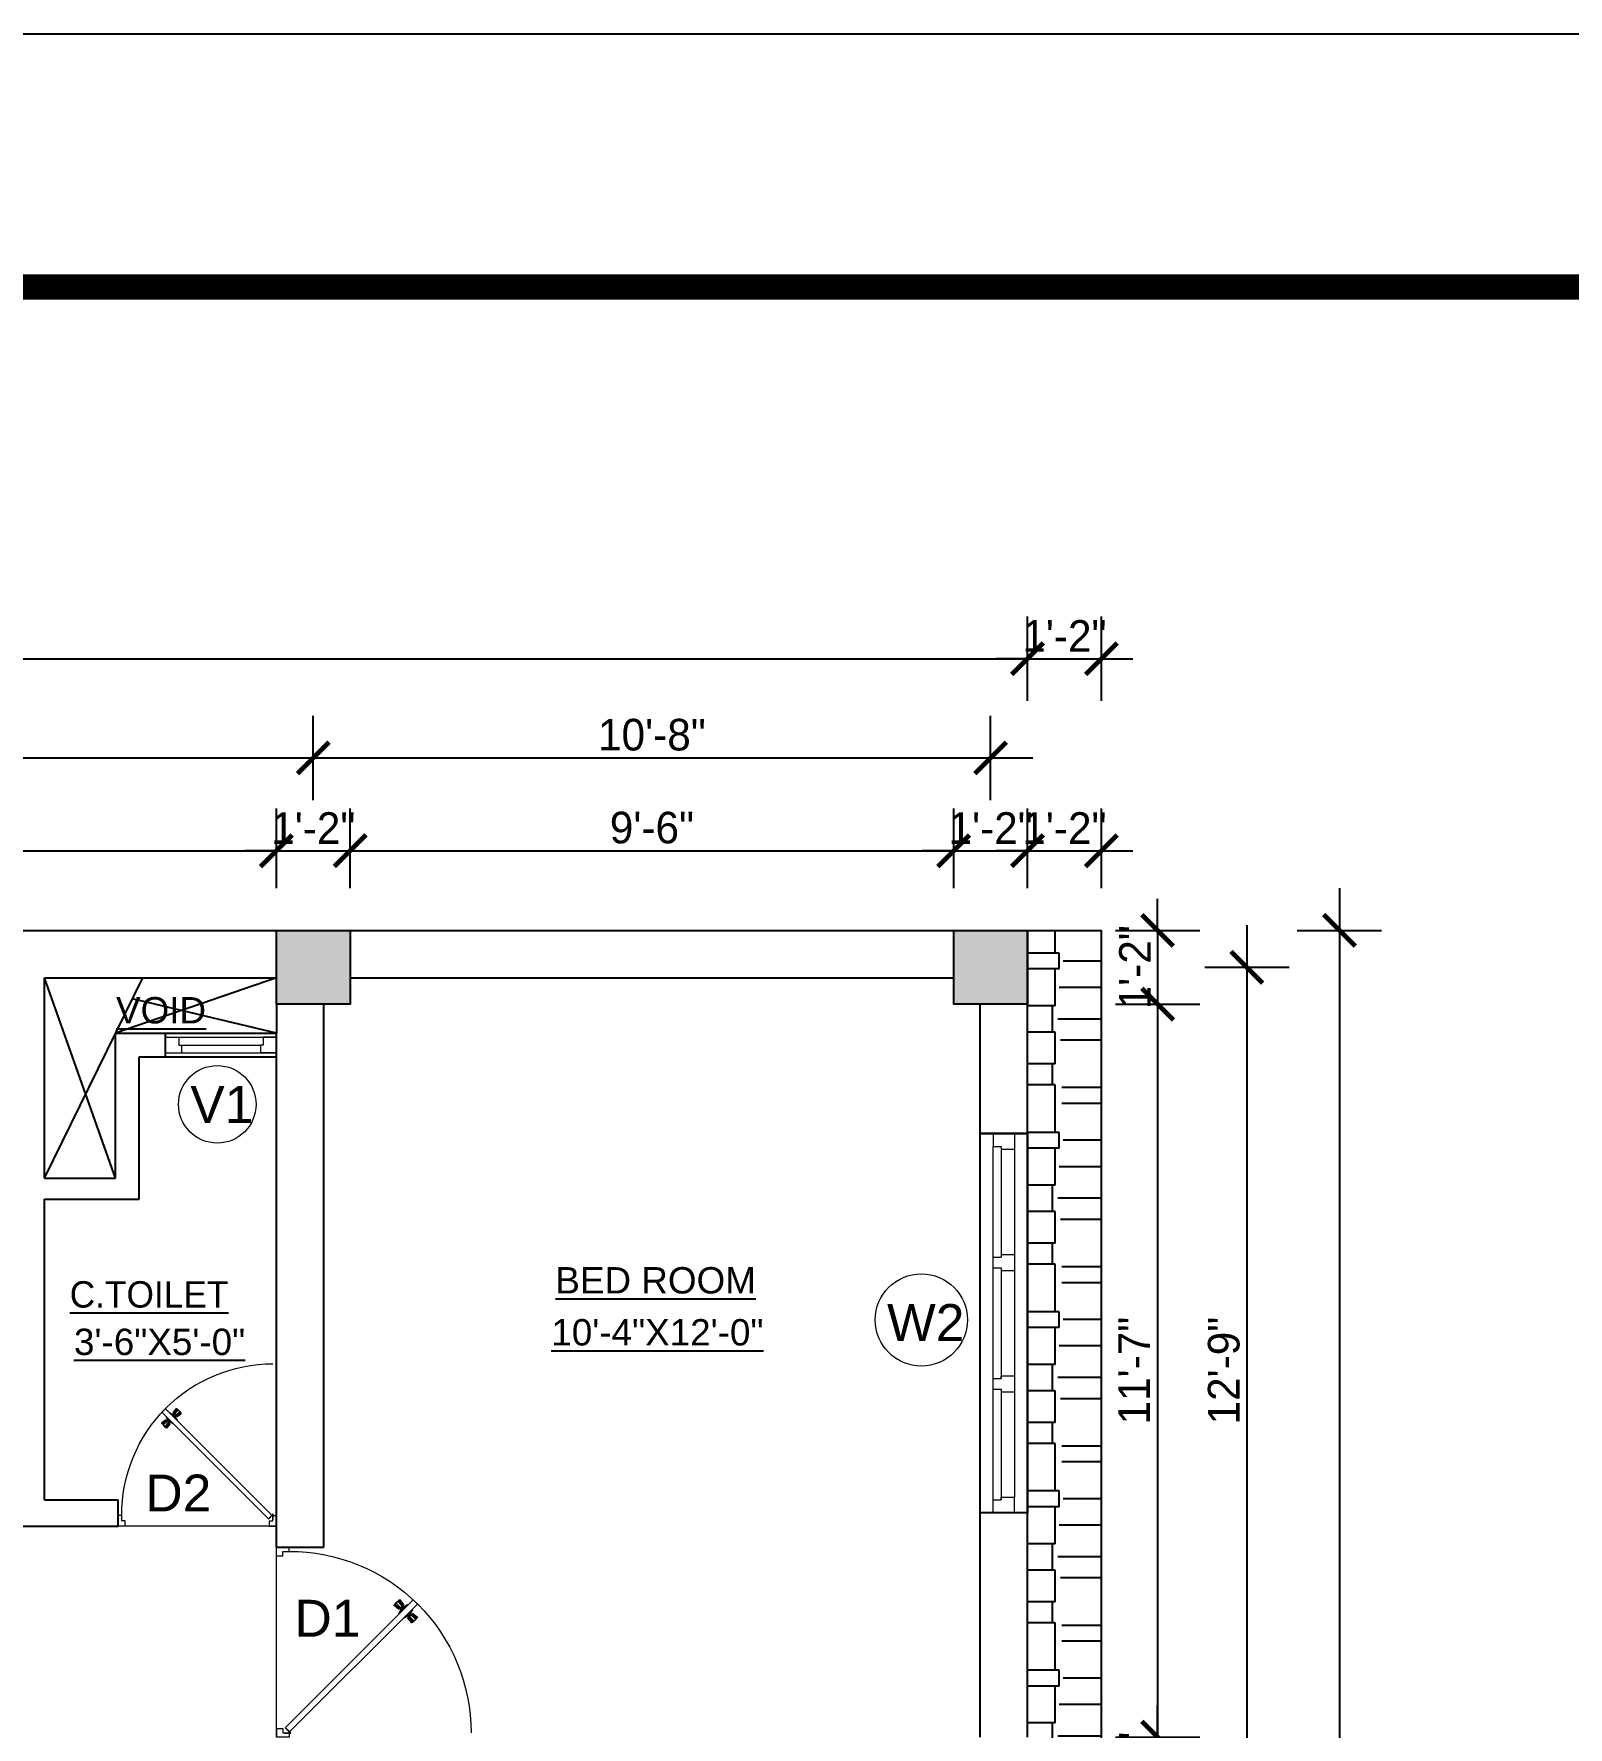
# Model space of a CAD drawing. Header units: inches. Extents: x 3672 to 10975, y -27382 to -746.
# Drawn here: x 5796.2 to 6087.2, y -25343.6 to -25022.4 of the extents above; entities that cross this region are included whole.
import ezdxf

# ---------------------------------------------------------------- set-up
doc = ezdxf.new("R2010")
doc.units = ezdxf.units.IN
doc.header["$LTSCALE"] = 17
doc.header["$MEASUREMENT"] = 0
for name, color, linetype, lineweight in [('25 BOT BAR', 12, 'Continuous', 25), ('DOOR & WIN', 1, 'Continuous', 25), ('OUTLINE', 1, 'Continuous', 25), ('PUERTAS', 7, 'Continuous', 9), ('TEXT', 231, 'Continuous', 20), ('WINDOW FRAME PLAN', 162, 'Continuous', 18)]:
    doc.layers.add(name, color=color, linetype=linetype, lineweight=lineweight)
doc.styles.add('ARCHITECTURE', font='stylu.ttf')
doc.styles.add('DIMTEXT', font='arial.ttf', dxfattribs={"height": 6})
doc.dimstyles.new('8 SCALE', dxfattribs={"dimscale": 0, "dimtxt": 6, "dimasz": 6, "dimexe": 8, "dimexo": 8, "dimgap": 1.25, "dimtad": 1, "dimdec": 0, "dimzin": 3, "dimdsep": 46, "dimlunit": 4, "dimtxsty": 'ARCHITECTURE', "dimblk": 'ARCHTICK', "dimcen": 8, "dimdle": 8, "dimclrd": 5, "dimclre": 5, "dimclrt": 7, "dimadec": 0, "dimazin": 0, "dimtfac": 0.75, "dimtdec": 0, "dimtix": 1, "dimtmove": 2, "dimatfit": 3, "dimldrblk": 'ARCHTICK', "dimfxl": 8, "dimfxlon": 1, "dimtolj": 1, "dimtzin": 0, "dimlwd": -1, "dimlwe": -1, "dimarcsym": 0})

# ---------------------------------------------------------------- blocks, each defined once
blk = doc.blocks.new('3ft')
at = {"layer": 'PUERTAS', "color": 6}
for p, q in [((1.01, 2.52), (25.23, 26.74)), ((26.05, 25.92), (1.77, 1.64)), ((26.05, 25.92), (25.23, 26.74)), ((0, 2.4), (0, 0)), ((0.72, 2.4), (0, 2.4)), ((1.6, 0), (0, 0)), ((0.72, 1.52), (0.72, 2.44)), ((0.8, 1.52), (0.72, 1.52)), ((0.8, 1.52), (0.8, 2.41)), ((0.8, 1.2), (0.8, 1.52)), ((1.6, 1.2), (0.8, 1.2)), ((1.57, 1.84), (0.94, 2.47)), ((1.63, 1.89), (0.97, 2.55)), ((1.63, 1.89), (1.57, 1.84)), ((1.77, 1.64), (1.57, 1.84)), ((1.6, 0), (1.6, 1.2)), ((34.4, 0), (34.4, 1.2)), ((34.4, 1.2), (35.2, 1.2)), ((34.4, 0), (36, 0)), ((35.2, 1.2), (35.2, 2.4)), ((35.2, 2.4), (36, 2.4)), ((36, 0), (36, 2.4))]:
    blk.add_line(p, q, dxfattribs=at)
at = {"layer": 'PUERTAS', "color": 1}
for p, q in [((21.67, 25.73), (22.17, 26.23)), ((21.7, 25.82), (22.14, 26.26)), ((21.73, 25.79), (21.7, 25.82)), ((22.58, 26.7), (22.14, 26.26)), ((22.67, 26.73), (22.17, 26.23)), ((22.61, 26.67), (22.58, 26.7)), ((23.45, 25.91), (22.79, 26.73)), ((23.44, 25.81), (23.02, 25.38)), ((23.33, 25.7), (23.34, 25.69)), ((24.15, 25.79), (23.68, 25.48)), ((24.27, 25.78), (24.26, 25.79)), ((22.49, 24.95), (21.67, 25.61)), ((22.6, 24.96), (23.02, 25.38)), ((22.61, 24.25), (22.92, 24.72)), ((22.62, 24.13), (22.61, 24.14)), ((22.7, 25.07), (22.71, 25.06)), ((22.82, 25.06), (23.08, 25.32)), ((22.94, 24.95), (22.83, 25.07)), ((22.92, 24.72), (22.92, 24.72)), ((22.93, 24.94), (23.19, 25.21)), ((22.93, 24.84), (22.93, 24.83)), ((23.34, 25.58), (23.08, 25.32)), ((23.46, 25.47), (23.19, 25.21)), ((23.45, 25.46), (23.33, 25.57)), ((23.44, 23.31), (23.45, 23.3)), ((23.56, 23.3), (24.03, 23.61)), ((23.57, 25.47), (23.57, 25.47)), ((23.68, 25.48), (23.68, 25.48)), ((24.03, 23.61), (24.03, 23.62)), ((24.14, 23.62), (24.14, 23.62)), ((24.25, 23.62), (24.51, 23.89)), ((24.26, 23.29), (24.69, 23.71)), ((24.26, 23.63), (24.37, 23.52)), ((24.26, 23.18), (24.92, 22.37)), ((24.37, 23.52), (24.63, 23.77)), ((24.37, 23.4), (24.37, 23.4)), ((24.78, 24.15), (24.51, 23.89)), ((24.89, 24.03), (24.63, 23.77)), ((25.11, 24.14), (24.69, 23.71)), ((24.77, 24.14), (24.88, 24.03)), ((24.79, 24.38), (24.78, 24.37)), ((24.78, 24.26), (24.78, 24.26)), ((25.1, 24.84), (24.79, 24.38)), ((25, 24.03), (25, 24.03)), ((25.04, 22.36), (25.54, 22.86)), ((25.09, 24.96), (25.1, 24.95)), ((25.13, 22.39), (25.57, 22.83)), ((25.22, 24.14), (26.03, 23.48)), ((26.04, 23.37), (25.54, 22.86)), ((26.01, 23.27), (25.57, 22.83)), ((25.98, 23.3), (26.01, 23.27)), ((25.1, 22.42), (25.13, 22.39))]:
    blk.add_line(p, q, dxfattribs=at)
at = {"layer": 'PUERTAS', "color": 8}
for p, q in [((22.63, 24.99), (21.69, 25.75)), ((22.74, 25.1), (21.84, 25.9)), ((22.13, 26.28), (21.98, 26.13)), ((22.88, 25.24), (22.01, 26.06)), ((22.13, 26.28), (22.27, 26.42)), ((22.29, 26.41), (22.27, 26.42)), ((23.16, 25.52), (22.34, 26.39)), ((23.3, 25.66), (22.5, 26.56)), ((23.41, 25.77), (22.65, 26.71)), ((23.46, 25.83), (22.72, 26.75)), ((24.08, 25.71), (23.57, 25.38)), ((22.57, 24.94), (21.65, 25.68)), ((22.69, 24.32), (23.02, 24.83)), ((22.95, 24.96), (22.84, 25.07)), ((22.98, 24.99), (22.86, 25.1)), ((23.03, 25.04), (22.91, 25.15)), ((22.91, 24.53), (23.1, 24.91)), ((23.11, 25.12), (22.99, 25.23)), ((23.13, 24.76), (23.18, 24.99)), ((23.28, 25.3), (23.17, 25.41)), ((23.36, 25.37), (23.25, 25.49)), ((23.31, 24.94), (23.28, 25.08)), ((23.41, 25.43), (23.3, 25.54)), ((23.46, 25.09), (23.32, 25.13)), ((23.44, 25.45), (23.33, 25.56)), ((23.64, 25.27), (23.41, 25.22)), ((23.87, 25.49), (23.49, 25.3)), ((23.63, 23.38), (24.14, 23.72)), ((23.84, 23.6), (24.22, 23.79)), ((24.07, 23.82), (24.3, 23.88)), ((24.25, 24), (24.39, 23.97)), ((24.25, 23.26), (24.99, 22.34)), ((24.27, 23.64), (24.38, 23.53)), ((24.3, 23.67), (24.41, 23.56)), ((24.3, 23.32), (25.06, 22.38)), ((24.35, 23.72), (24.46, 23.61)), ((24.4, 24.15), (24.43, 24.01)), ((24.41, 23.43), (25.2, 22.53)), ((24.43, 23.8), (24.54, 23.69)), ((24.58, 24.33), (24.52, 24.1)), ((24.55, 23.57), (25.37, 22.7)), ((24.6, 23.97), (24.72, 23.86)), ((24.8, 24.56), (24.61, 24.18)), ((25.02, 24.77), (24.68, 24.26)), ((24.68, 24.05), (24.79, 23.94)), ((24.73, 24.1), (24.85, 23.99)), ((24.76, 24.13), (24.87, 24.02)), ((24.83, 23.85), (25.7, 23.03)), ((24.97, 23.99), (25.87, 23.2)), ((25.08, 24.1), (26.02, 23.34)), ((25.14, 24.15), (26.06, 23.41)), ((25.58, 22.82), (25.43, 22.67)), ((25.58, 22.82), (25.73, 22.97)), ((25.72, 22.98), (25.73, 22.97)), ((0, 0), (36, 0))]:
    blk.add_line(p, q, dxfattribs=at)
at = {"layer": 'PUERTAS', "color": 2}
for p, q in [((21.99, 26.11), (21.98, 26.13)), ((25.42, 22.68), (25.43, 22.67))]:
    blk.add_line(p, q, dxfattribs=at)
at = {"layer": 'PUERTAS', "color": 6}
for radius in [0.155, 0.0752]:
    blk.add_circle((0.82, 2.56), radius, dxfattribs=at)
blk.add_arc((0.82, 2.56), 34.38, 359.7285, 90.0333, dxfattribs=at)
at = {"layer": 'PUERTAS', "color": 1}
for centre, start, end in [((22.73, 26.68), 38.9236, 135), ((23.39, 25.86), 315, 38.9236), ((24.2, 25.73), 45, 135), ((22.54, 25.01), 231.0764, 315), ((22.67, 24.2), 135, 225), ((22.77, 25.12), 225, 315), ((22.99, 24.89), 135, 219.7428), ((22.87, 24.78), 315, 39.7428), ((23.28, 25.63), 315, 45), ((23.51, 23.36), 225, 315), ((23.51, 25.41), 50.2572, 135), ((23.62, 25.53), 230.2572, 315), ((24.09, 23.56), 50.2572, 135), ((24.2, 23.68), 230.2572, 315), ((24.32, 23.23), 135, 218.9236), ((24.42, 23.46), 135, 225), ((24.84, 24.31), 135, 219.7428), ((24.72, 24.21), 315, 39.7428), ((24.94, 23.98), 45, 135), ((25.04, 24.89), 315, 45), ((25.17, 24.08), 51.0764, 135), ((25.98, 23.42), 315, 51.0764), ((24.98, 22.42), 218.9236, 315)]:
    blk.add_arc(centre, 0.08, start, end, dxfattribs=at)
blk = doc.blocks.new('*U2796')
at = {"color": 3, "xscale": -1}
blk.add_blockref('3ft', (42, 0), dxfattribs=at)
blk = doc.blocks.new('2ft6in')
at = {"layer": 'PUERTAS', "color": 2}
for p, q in [((0.84, 2.1), (21.02, 22.28)), ((21.71, 21.6), (1.47, 1.37)), ((18.33, 21.76), (18.31, 21.77)), ((21.71, 21.6), (21.02, 22.28)), ((21.18, 18.9), (21.2, 18.89)), ((0, 2), (0, 0)), ((0.6, 2), (0, 2)), ((1.33, 0), (0, 0)), ((0.6, 1.26), (0.6, 2.04)), ((0.67, 1.26), (0.6, 1.26)), ((0.67, 1.26), (0.67, 2.01)), ((0.67, 1), (0.67, 1.26)), ((1.33, 1), (0.67, 1)), ((1.31, 1.53), (0.79, 2.06)), ((1.36, 1.58), (0.81, 2.12)), ((1.36, 1.58), (1.31, 1.53)), ((1.47, 1.37), (1.31, 1.53)), ((1.33, 0), (1.33, 1)), ((28.67, 0), (28.67, 1)), ((28.67, 1), (29.33, 1)), ((28.67, 0), (30, 0)), ((29.33, 1), (29.33, 2)), ((29.33, 2), (30, 2)), ((30, 0), (30, 2))]:
    blk.add_line(p, q, dxfattribs=at)
at = {"layer": 'PUERTAS', "color": 8}
for p, q in [((18.81, 20.78), (18.04, 21.4)), ((18.86, 20.83), (18.08, 21.46)), ((18.95, 20.92), (18.2, 21.58)), ((18.44, 21.9), (18.31, 21.77)), ((19.07, 21.03), (18.34, 21.72)), ((18.44, 21.9), (18.56, 22.02)), ((18.58, 22.01), (18.56, 22.02)), ((19.3, 21.26), (18.61, 22)), ((19.42, 21.38), (18.75, 22.14)), ((19.51, 21.48), (18.88, 22.26)), ((18.91, 20.27), (19.19, 20.69)), ((19.55, 21.53), (18.93, 22.3)), ((19.13, 20.8), (19.03, 20.9)), ((19.15, 20.82), (19.05, 20.92)), ((19.09, 20.44), (19.25, 20.76)), ((19.19, 20.87), (19.1, 20.96)), ((19.25, 20.93), (19.16, 21.02)), ((19.28, 20.63), (19.32, 20.83)), ((19.4, 21.08), (19.31, 21.17)), ((19.47, 21.15), (19.38, 21.24)), ((19.43, 20.78), (19.4, 20.9)), ((19.51, 21.19), (19.42, 21.28)), ((19.55, 20.91), (19.43, 20.94)), ((19.53, 21.21), (19.44, 21.3)), ((19.7, 21.06), (19.51, 21.01)), ((19.89, 21.24), (19.58, 21.08)), ((20.07, 21.42), (19.64, 21.15)), ((19.69, 19.49), (20.12, 19.76)), ((19.87, 19.67), (20.18, 19.83)), ((20.06, 19.85), (20.25, 19.9)), ((20.21, 20), (20.33, 19.97)), ((20.21, 19.38), (20.83, 18.61)), ((20.23, 19.7), (20.32, 19.61)), ((20.25, 19.72), (20.34, 19.63)), ((20.25, 19.43), (20.88, 18.65)), ((20.29, 19.76), (20.38, 19.67)), ((20.33, 20.13), (20.36, 20.01)), ((20.34, 19.53), (21, 18.77)), ((20.36, 19.83), (20.45, 19.74)), ((20.48, 20.28), (20.44, 20.08)), ((20.46, 19.64), (21.14, 18.91)), ((20.5, 19.98), (20.6, 19.89)), ((20.67, 20.47), (20.51, 20.15)), ((20.85, 20.64), (20.57, 20.22)), ((20.57, 20.04), (20.66, 19.95)), ((20.61, 20.09), (20.7, 19.99)), ((20.63, 20.11), (20.72, 20.01)), ((20.69, 19.87), (21.42, 19.19)), ((20.81, 19.99), (21.56, 19.33)), ((20.9, 20.08), (21.68, 19.45)), ((20.95, 20.13), (21.72, 19.51)), ((21.32, 19.01), (21.2, 18.89)), ((21.32, 19.01), (21.44, 19.14)), ((21.43, 19.15), (21.44, 19.14)), ((0, 0), (30, 0))]:
    blk.add_line(p, q, dxfattribs=at)
at = {"layer": 'PUERTAS', "color": 1}
for p, q in [((18.06, 21.44), (18.48, 21.86)), ((18.74, 20.79), (18.06, 21.34)), ((18.08, 21.51), (18.45, 21.88)), ((18.11, 21.49), (18.08, 21.51)), ((18.82, 22.25), (18.45, 21.88)), ((18.9, 22.28), (18.48, 21.86)), ((18.84, 22.23), (18.82, 22.25)), ((18.83, 20.8), (19.18, 21.15)), ((18.84, 20.21), (19.1, 20.6)), ((18.85, 20.11), (18.84, 20.12)), ((18.92, 20.89), (18.93, 20.88)), ((19.54, 21.59), (18.99, 22.27)), ((19.02, 20.88), (19.24, 21.1)), ((19.12, 20.8), (19.03, 20.89)), ((19.1, 20.7), (19.11, 20.69)), ((19.1, 20.6), (19.1, 20.6)), ((19.11, 20.79), (19.33, 21.01)), ((19.54, 21.5), (19.18, 21.15)), ((19.45, 21.31), (19.24, 21.1)), ((19.55, 21.22), (19.33, 21.01)), ((19.45, 21.41), (19.45, 21.41)), ((19.54, 21.22), (19.45, 21.31)), ((19.53, 19.43), (19.54, 19.42)), ((19.64, 21.23), (19.64, 21.23)), ((19.64, 19.42), (20.02, 19.67)), ((19.74, 21.24), (19.73, 21.23)), ((20.12, 21.49), (19.74, 21.24)), ((20.02, 19.67), (20.03, 19.68)), ((20.12, 19.68), (20.12, 19.68)), ((20.21, 19.69), (20.43, 19.9)), ((20.22, 21.48), (20.22, 21.49)), ((20.22, 19.41), (20.57, 19.76)), ((20.22, 19.69), (20.31, 19.6)), ((20.22, 19.32), (20.76, 18.64)), ((20.31, 19.6), (20.52, 19.81)), ((20.31, 19.5), (20.31, 19.5)), ((20.65, 20.12), (20.43, 19.9)), ((20.74, 20.03), (20.52, 19.81)), ((20.93, 20.11), (20.57, 19.76)), ((20.64, 20.11), (20.73, 20.02)), ((20.66, 20.31), (20.65, 20.31)), ((20.65, 20.21), (20.65, 20.22)), ((20.91, 20.7), (20.66, 20.31)), ((20.84, 20.02), (20.83, 20.03)), ((20.91, 20.8), (20.91, 20.79)), ((21.02, 20.12), (21.7, 19.57)), ((21.7, 19.47), (21.28, 19.05)), ((21.67, 19.4), (21.31, 19.03)), ((21.65, 19.42), (21.67, 19.4)), ((20.86, 18.63), (21.28, 19.05)), ((20.91, 18.68), (20.94, 18.66)), ((20.94, 18.66), (21.31, 19.03))]:
    blk.add_line(p, q, dxfattribs=at)
at = {"layer": 'PUERTAS', "color": 2}
for radius in [0.129, 0.0627]:
    blk.add_circle((0.68, 2.14), radius, dxfattribs=at)
at = {"layer": 'PUERTAS', "color": 8}
blk.add_arc((0.68, 2.14), 28.65, 359.7285, 90.0333, dxfattribs=at)
at = {"layer": 'PUERTAS', "color": 1}
for centre, start, end in [((18.78, 20.84), 231.0764, 315), ((18.89, 20.16), 135, 225), ((18.94, 22.23), 38.9236, 135), ((18.97, 20.93), 225, 315), ((19.16, 20.74), 135, 219.7428), ((19.06, 20.65), 315, 39.7428), ((19.4, 21.36), 315, 45), ((19.49, 21.55), 315, 38.9236), ((19.59, 19.47), 225, 315), ((19.6, 21.18), 50.2572, 135), ((19.68, 21.28), 230.2572, 315), ((20.07, 19.63), 50.2572, 135), ((20.17, 21.44), 45, 135), ((20.16, 19.73), 230.2572, 315), ((20.27, 19.36), 135, 218.9236), ((20.35, 19.55), 135, 225), ((20.7, 20.26), 135, 219.7428), ((20.6, 20.17), 315, 39.7428), ((20.78, 19.98), 45, 135), ((20.87, 20.75), 315, 45), ((20.98, 20.07), 51.0764, 135), ((21.65, 19.52), 315, 51.0764), ((20.82, 18.68), 218.9236, 315)]:
    blk.add_arc(centre, 0.0667, start, end, dxfattribs=at)
blk = doc.blocks.new('*U2794')
at = {"color": 3, "xscale": -1}
blk.add_blockref('2ft6in', (42, 0), dxfattribs=at)
blk = doc.blocks.new('ffddd')
at = {"layer": 'DOOR & WIN'}
for p, q in [((-13345.31, -2388.07), (-13345.31, -2316.07)), ((-13336.31, -2316.07), (-13345.31, -2316.07)), ((-13336.31, -2316.07), (-13336.31, -2388.07)), ((-13336.31, -2388.07), (-13345.31, -2388.07)), ((-13336.31, -2388.07), (-13345.31, -2388.07))]:
    blk.add_line(p, q, dxfattribs=at)
at = {"layer": 'WINDOW FRAME PLAN'}
for p, q in [((-13342.81, -2316.07), (-13342.81, -2318.57)), ((-13342.81, -2385.57), (-13342.81, -2318.57)), ((-13342.81, -2318.57), (-13341.31, -2318.57)), ((-13341.31, -2318.57), (-13341.31, -2319.07)), ((-13338.81, -2316.07), (-13338.81, -2319.07)), ((-13341.31, -2319.07), (-13341.31, -2339.57)), ((-13341.31, -2319.07), (-13338.81, -2319.07)), ((-13338.81, -2319.07), (-13338.81, -2385.07)), ((-13342.81, -2339.57), (-13341.31, -2339.57)), ((-13341.31, -2339.07), (-13338.81, -2339.07)), ((-13342.81, -2341.57), (-13341.31, -2341.57)), ((-13341.31, -2341.57), (-13341.31, -2342.07)), ((-13341.31, -2341.57), (-13341.31, -2362.57)), ((-13341.31, -2342.07), (-13338.81, -2342.07)), ((-13342.81, -2362.57), (-13341.31, -2362.57)), ((-13341.31, -2362.07), (-13338.81, -2362.07)), ((-13341.31, -2362.57), (-13341.31, -2362.07)), ((-13342.81, -2364.57), (-13341.31, -2364.57)), ((-13341.31, -2364.57), (-13341.31, -2385.57)), ((-13341.31, -2365.07), (-13338.81, -2365.07)), ((-13342.81, -2388.07), (-13342.81, -2385.57)), ((-13342.81, -2385.57), (-13341.31, -2385.57)), ((-13341.31, -2385.07), (-13338.81, -2385.07)), ((-13341.31, -2385.57), (-13341.31, -2385.07)), ((-13338.81, -2388.07), (-13338.81, -2385.07))]:
    blk.add_line(p, q, dxfattribs=at)
blk = doc.blocks.new('_ArchTick')
at = {"color": 0, "linetype": 'ByBlock', "const_width": 0.15}
blk.add_lwpolyline([(-0.5, -0.5), (0.5, 0.5)], dxfattribs=at)
blk = doc.blocks.new('*D3060')
at = {"layer": '25 BOT BAR', "color": 5, "transparency": 16777216}
for p, q in [((5688.18, -25184.46), (5688.18, -25169.37)), ((5842.18, -25184.46), (5842.18, -25169.37)), ((5680.18, -25177.37), (5850.18, -25177.37))]:
    blk.add_line(p, q, dxfattribs=at)
at = {"layer": 'Defpoints', "color": 0, "transparency": 16777216}
for p in [(5842.18, -25177.37), (5688.18, -25192.46), (5842.18, -25192.46)]:
    blk.add_point(p, dxfattribs=at)
at = {"layer": '25 BOT BAR', "color": 5, "transparency": 16777216, "xscale": 6, "yscale": 6, "zscale": 6, "rotation": 180}
blk.add_blockref('_ArchTick', (5688.18, -25177.37), dxfattribs=at)
at = {"layer": '25 BOT BAR', "color": 5, "transparency": 16777216, "xscale": 6, "yscale": 6, "zscale": 6}
blk.add_blockref('_ArchTick', (5842.18, -25177.37), dxfattribs=at)
at = {"layer": '25 BOT BAR', "color": 7, "transparency": 16777216, "insert": (5765.18, -25173.01), "char_height": 6, "attachment_point": 5, "style": 'ARCHITECTURE'}
blk.add_mtext('\\A1;12\'-10"', dxfattribs=at)
blk = doc.blocks.new('*D3061')
at = {"layer": '25 BOT BAR', "color": 5, "transparency": 16777216}
for p, q in [((5842.18, -25184.46), (5842.18, -25169.37)), ((5856.18, -25184.46), (5856.18, -25169.37)), ((5842.18, -25177.37), (5836.18, -25177.37)), ((5842.18, -25177.37), (5856.18, -25177.37)), ((5856.18, -25177.37), (5862.18, -25177.37))]:
    blk.add_line(p, q, dxfattribs=at)
at = {"layer": 'Defpoints', "color": 0, "transparency": 16777216}
for p in [(5856.18, -25177.37), (5842.18, -25192.46), (5856.18, -25192.46)]:
    blk.add_point(p, dxfattribs=at)
at = {"layer": '25 BOT BAR', "color": 5, "transparency": 16777216, "xscale": 6, "yscale": 6, "zscale": 6}
blk.add_blockref('_ArchTick', (5842.18, -25177.37), dxfattribs=at)
at = {"layer": '25 BOT BAR', "color": 5, "transparency": 16777216, "xscale": 6, "yscale": 6, "zscale": 6, "rotation": 180}
blk.add_blockref('_ArchTick', (5856.18, -25177.37), dxfattribs=at)
at = {"layer": '25 BOT BAR', "color": 7, "transparency": 16777216, "insert": (5849.18, -25173.06), "char_height": 6, "attachment_point": 5, "style": 'ARCHITECTURE'}
blk.add_mtext('\\A1;1\'-2"', dxfattribs=at)
blk = doc.blocks.new('*D3062')
at = {"layer": '25 BOT BAR', "color": 5, "transparency": 16777216}
for p, q in [((5856.18, -25184.46), (5856.18, -25169.37)), ((5970.65, -25184.46), (5970.65, -25169.37)), ((5848.18, -25177.37), (5978.65, -25177.37))]:
    blk.add_line(p, q, dxfattribs=at)
at = {"layer": 'Defpoints', "color": 0, "transparency": 16777216}
for p in [(5970.65, -25177.37), (5856.18, -25192.46), (5970.65, -25192.46)]:
    blk.add_point(p, dxfattribs=at)
at = {"layer": '25 BOT BAR', "color": 5, "transparency": 16777216, "xscale": 6, "yscale": 6, "zscale": 6, "rotation": 180}
blk.add_blockref('_ArchTick', (5856.18, -25177.37), dxfattribs=at)
at = {"layer": '25 BOT BAR', "color": 5, "transparency": 16777216, "xscale": 6, "yscale": 6, "zscale": 6}
blk.add_blockref('_ArchTick', (5970.65, -25177.37), dxfattribs=at)
at = {"layer": '25 BOT BAR', "color": 7, "transparency": 16777216, "insert": (5913.41, -25173.01), "char_height": 6, "attachment_point": 5, "style": 'ARCHITECTURE'}
blk.add_mtext('\\A1;9\'-6"', dxfattribs=at)
blk = doc.blocks.new('*D3063')
at = {"layer": '25 BOT BAR', "color": 5, "transparency": 16777216}
for p, q in [((5970.65, -25184.46), (5970.65, -25169.37)), ((5984.65, -25184.46), (5984.65, -25169.37)), ((5970.65, -25177.37), (5964.65, -25177.37)), ((5970.65, -25177.37), (5984.65, -25177.37)), ((5984.65, -25177.37), (5990.65, -25177.37))]:
    blk.add_line(p, q, dxfattribs=at)
at = {"layer": 'Defpoints', "color": 0, "transparency": 16777216}
for p in [(5984.65, -25177.37), (5970.65, -25192.46), (5984.65, -25192.46)]:
    blk.add_point(p, dxfattribs=at)
at = {"layer": '25 BOT BAR', "color": 5, "transparency": 16777216, "xscale": 6, "yscale": 6, "zscale": 6}
blk.add_blockref('_ArchTick', (5970.65, -25177.37), dxfattribs=at)
at = {"layer": '25 BOT BAR', "color": 5, "transparency": 16777216, "xscale": 6, "yscale": 6, "zscale": 6, "rotation": 180}
blk.add_blockref('_ArchTick', (5984.65, -25177.37), dxfattribs=at)
at = {"layer": '25 BOT BAR', "color": 7, "transparency": 16777216, "insert": (5977.65, -25173.06), "char_height": 6, "attachment_point": 5, "style": 'ARCHITECTURE'}
blk.add_mtext('\\A1;1\'-2"', dxfattribs=at)
blk = doc.blocks.new('*D3065')
at = {"layer": '25 BOT BAR', "color": 5, "transparency": 16777216}
for p, q in [((5681.18, -25167.76), (5681.18, -25151.76)), ((5849.18, -25167.76), (5849.18, -25151.76)), ((5673.18, -25159.76), (5857.18, -25159.76))]:
    blk.add_line(p, q, dxfattribs=at)
at = {"layer": 'Defpoints', "color": 0, "transparency": 16777216}
for p in [(5849.18, -25159.76), (5681.18, -25199.46), (5849.18, -25199.46)]:
    blk.add_point(p, dxfattribs=at)
at = {"layer": '25 BOT BAR', "color": 5, "transparency": 16777216, "xscale": 6, "yscale": 6, "zscale": 6, "rotation": 180}
blk.add_blockref('_ArchTick', (5681.18, -25159.76), dxfattribs=at)
at = {"layer": '25 BOT BAR', "color": 5, "transparency": 16777216, "xscale": 6, "yscale": 6, "zscale": 6}
blk.add_blockref('_ArchTick', (5849.18, -25159.76), dxfattribs=at)
at = {"layer": '25 BOT BAR', "color": 7, "transparency": 16777216, "insert": (5765.18, -25155.36), "char_height": 6, "attachment_point": 5, "style": 'ARCHITECTURE'}
blk.add_mtext('\\A1;14\'-0"', dxfattribs=at)
blk = doc.blocks.new('*D3066')
at = {"layer": '25 BOT BAR', "color": 5, "transparency": 16777216}
for p, q in [((5849.18, -25167.76), (5849.18, -25151.76)), ((5977.65, -25167.76), (5977.65, -25151.76)), ((5841.18, -25159.76), (5985.65, -25159.76))]:
    blk.add_line(p, q, dxfattribs=at)
at = {"layer": 'Defpoints', "color": 0, "transparency": 16777216}
for p in [(5977.65, -25159.76), (5849.18, -25199.46), (5977.65, -25199.46)]:
    blk.add_point(p, dxfattribs=at)
at = {"layer": '25 BOT BAR', "color": 5, "transparency": 16777216, "xscale": 6, "yscale": 6, "zscale": 6, "rotation": 180}
blk.add_blockref('_ArchTick', (5849.18, -25159.76), dxfattribs=at)
at = {"layer": '25 BOT BAR', "color": 5, "transparency": 16777216, "xscale": 6, "yscale": 6, "zscale": 6}
blk.add_blockref('_ArchTick', (5977.65, -25159.76), dxfattribs=at)
at = {"layer": '25 BOT BAR', "color": 7, "transparency": 16777216, "insert": (5913.41, -25155.39), "char_height": 6, "attachment_point": 5, "style": 'ARCHITECTURE'}
blk.add_mtext('\\A1;10\'-8"', dxfattribs=at)
blk = doc.blocks.new('*D3067')
at = {"layer": '25 BOT BAR', "color": 5, "transparency": 16777216}
for p, q in [((5524.18, -25148.94), (5524.18, -25132.94)), ((5984.65, -25148.94), (5984.65, -25132.94)), ((5516.18, -25140.94), (5992.65, -25140.94))]:
    blk.add_line(p, q, dxfattribs=at)
at = {"layer": 'Defpoints', "color": 0, "transparency": 16777216}
for p in [(5984.65, -25140.94), (5524.18, -25192.46), (5984.65, -25192.46)]:
    blk.add_point(p, dxfattribs=at)
at = {"layer": '25 BOT BAR', "color": 5, "transparency": 16777216, "xscale": 6, "yscale": 6, "zscale": 6, "rotation": 180}
blk.add_blockref('_ArchTick', (5524.18, -25140.94), dxfattribs=at)
at = {"layer": '25 BOT BAR', "color": 5, "transparency": 16777216, "xscale": 6, "yscale": 6, "zscale": 6}
blk.add_blockref('_ArchTick', (5984.65, -25140.94), dxfattribs=at)
at = {"layer": '25 BOT BAR', "color": 7, "transparency": 16777216, "insert": (5754.41, -25136.56), "char_height": 6, "attachment_point": 5, "style": 'ARCHITECTURE'}
blk.add_mtext('\\A1;38\'-4"', dxfattribs=at)
blk = doc.blocks.new('*D3068')
at = {"layer": '25 BOT BAR', "color": 5, "transparency": 16777216}
for p, q in [((6009.33, -25192.46), (6009.33, -25186.46)), ((6001.33, -25192.46), (6017.33, -25192.46)), ((6009.33, -25192.46), (6009.33, -25206.46)), ((6001.33, -25206.46), (6017.33, -25206.46)), ((6009.33, -25206.46), (6009.33, -25212.46))]:
    blk.add_line(p, q, dxfattribs=at)
at = {"layer": 'Defpoints', "color": 0, "transparency": 16777216}
for p in [(5984.65, -25192.46), (5984.65, -25206.46), (6009.33, -25206.46)]:
    blk.add_point(p, dxfattribs=at)
at = {"layer": '25 BOT BAR', "color": 5, "transparency": 16777216, "xscale": 6, "yscale": 6, "zscale": 6}
for p, rotation in [((6009.33, -25192.46), 270), ((6009.33, -25206.46), 90)]:
    blk.add_blockref('_ArchTick', p, dxfattribs=dict(at, rotation=rotation))
at = {"layer": '25 BOT BAR', "color": 7, "transparency": 16777216, "insert": (6005.02, -25199.46), "char_height": 6, "attachment_point": 5, "rotation": 90, "style": 'ARCHITECTURE'}
blk.add_mtext('\\A1;1\'-2"', dxfattribs=at)
blk = doc.blocks.new('*D3069')
at = {"layer": '25 BOT BAR', "color": 5, "transparency": 16777216}
for p, q in [((6009.33, -25198.46), (6009.33, -25353.46)), ((6001.33, -25206.46), (6017.33, -25206.46)), ((6001.33, -25345.46), (6017.33, -25345.46))]:
    blk.add_line(p, q, dxfattribs=at)
at = {"layer": 'Defpoints', "color": 0, "transparency": 16777216}
for p in [(5984.65, -25206.46), (5984.65, -25345.46), (6009.33, -25345.46)]:
    blk.add_point(p, dxfattribs=at)
at = {"layer": '25 BOT BAR', "color": 5, "transparency": 16777216, "xscale": 6, "yscale": 6, "zscale": 6}
for p, rotation in [((6009.33, -25206.46), 90), ((6009.33, -25345.46), 270)]:
    blk.add_blockref('_ArchTick', p, dxfattribs=dict(at, rotation=rotation))
at = {"layer": '25 BOT BAR', "color": 7, "transparency": 16777216, "insert": (6004.86, -25275.96), "char_height": 6, "attachment_point": 5, "rotation": 90, "style": 'ARCHITECTURE'}
blk.add_mtext('\\A1;11\'-7"', dxfattribs=at)
blk = doc.blocks.new('*D3070')
at = {"layer": '25 BOT BAR', "color": 5, "transparency": 16777216}
for p, q in [((6009.33, -25345.46), (6009.33, -25339.46)), ((6001.33, -25345.46), (6017.33, -25345.46)), ((6009.33, -25345.46), (6009.33, -25359.46)), ((6001.33, -25359.46), (6017.33, -25359.46)), ((6009.33, -25359.46), (6009.33, -25365.46))]:
    blk.add_line(p, q, dxfattribs=at)
at = {"layer": 'Defpoints', "color": 0, "transparency": 16777216}
for p in [(5984.65, -25345.46), (5984.65, -25359.46), (6009.33, -25359.46)]:
    blk.add_point(p, dxfattribs=at)
at = {"layer": '25 BOT BAR', "color": 5, "transparency": 16777216, "xscale": 6, "yscale": 6, "zscale": 6}
for p, rotation in [((6009.33, -25345.46), 270), ((6009.33, -25359.46), 90)]:
    blk.add_blockref('_ArchTick', p, dxfattribs=dict(at, rotation=rotation))
at = {"layer": '25 BOT BAR', "color": 7, "transparency": 16777216, "insert": (6005.02, -25352.46), "char_height": 6, "attachment_point": 5, "rotation": 90, "style": 'ARCHITECTURE'}
blk.add_mtext('\\A1;1\'-2"', dxfattribs=at)
blk = doc.blocks.new('*D3076')
at = {"layer": '25 BOT BAR', "color": 5, "transparency": 16777216}
for p, q in [((6026.25, -25191.46), (6026.25, -25360.46)), ((6018.25, -25199.46), (6034.25, -25199.46)), ((6018.25, -25352.46), (6034.25, -25352.46))]:
    blk.add_line(p, q, dxfattribs=at)
at = {"layer": 'Defpoints', "color": 0, "transparency": 16777216}
for p in [(5977.65, -25199.46), (5977.65, -25352.46), (6026.25, -25352.46)]:
    blk.add_point(p, dxfattribs=at)
at = {"layer": '25 BOT BAR', "color": 5, "transparency": 16777216, "xscale": 6, "yscale": 6, "zscale": 6}
for p, rotation in [((6026.25, -25199.46), 90), ((6026.25, -25352.46), 270)]:
    blk.add_blockref('_ArchTick', p, dxfattribs=dict(at, rotation=rotation))
at = {"layer": '25 BOT BAR', "color": 7, "transparency": 16777216, "insert": (6021.9, -25275.96), "char_height": 6, "attachment_point": 5, "rotation": 90, "style": 'ARCHITECTURE'}
blk.add_mtext('\\A1;12\'-9"', dxfattribs=at)
blk = doc.blocks.new('*D3079')
at = {"layer": '25 BOT BAR', "color": 5, "transparency": 16777216}
for p, q in [((6043.81, -25184.46), (6043.81, -25660.46)), ((6035.81, -25192.46), (6051.81, -25192.46)), ((6035.81, -25652.46), (6051.81, -25652.46))]:
    blk.add_line(p, q, dxfattribs=at)
at = {"layer": 'Defpoints', "color": 0, "transparency": 16777216}
for p in [(5984.65, -25192.46), (5984.65, -25652.46), (6043.81, -25652.46)]:
    blk.add_point(p, dxfattribs=at)
at = {"layer": '25 BOT BAR', "color": 5, "transparency": 16777216, "xscale": 6, "yscale": 6, "zscale": 6}
for p, rotation in [((6043.81, -25192.46), 90), ((6043.81, -25652.46), 270)]:
    blk.add_blockref('_ArchTick', p, dxfattribs=dict(at, rotation=rotation))
at = {"layer": '25 BOT BAR', "color": 7, "transparency": 16777216, "insert": (6039.42, -25422.46), "char_height": 6, "attachment_point": 5, "rotation": 90, "style": 'ARCHITECTURE'}
blk.add_mtext('\\A1;38\'-4"', dxfattribs=at)
blk = doc.blocks.new('*D3083')
at = {"layer": '25 BOT BAR', "color": 5, "transparency": 16777216}
for p, q in [((5984.65, -25148.94), (5984.65, -25132.94)), ((5998.65, -25148.94), (5998.65, -25132.94)), ((5984.65, -25140.94), (5978.65, -25140.94)), ((5984.65, -25140.94), (5998.65, -25140.94)), ((5998.65, -25140.94), (6004.65, -25140.94))]:
    blk.add_line(p, q, dxfattribs=at)
at = {"layer": 'Defpoints', "color": 0, "transparency": 16777216}
for p in [(5998.65, -25140.94), (5984.65, -25192.46), (5998.65, -25192.46)]:
    blk.add_point(p, dxfattribs=at)
at = {"layer": '25 BOT BAR', "color": 5, "transparency": 16777216, "xscale": 6, "yscale": 6, "zscale": 6}
blk.add_blockref('_ArchTick', (5984.65, -25140.94), dxfattribs=at)
at = {"layer": '25 BOT BAR', "color": 5, "transparency": 16777216, "xscale": 6, "yscale": 6, "zscale": 6, "rotation": 180}
blk.add_blockref('_ArchTick', (5998.65, -25140.94), dxfattribs=at)
at = {"layer": '25 BOT BAR', "color": 7, "transparency": 16777216, "insert": (5991.65, -25136.63), "char_height": 6, "attachment_point": 5, "style": 'ARCHITECTURE'}
blk.add_mtext('\\A1;1\'-2"', dxfattribs=at)
blk = doc.blocks.new('*D3084')
at = {"layer": '25 BOT BAR', "color": 5, "transparency": 16777216}
for p, q in [((5984.65, -25184.46), (5984.65, -25169.37)), ((5998.65, -25184.46), (5998.65, -25169.37)), ((5984.65, -25177.37), (5978.65, -25177.37)), ((5984.65, -25177.37), (5998.65, -25177.37)), ((5998.65, -25177.37), (6004.65, -25177.37))]:
    blk.add_line(p, q, dxfattribs=at)
at = {"layer": 'Defpoints', "color": 0, "transparency": 16777216}
for p in [(5998.65, -25177.37), (5984.65, -25192.46), (5998.65, -25192.46)]:
    blk.add_point(p, dxfattribs=at)
at = {"layer": '25 BOT BAR', "color": 5, "transparency": 16777216, "xscale": 6, "yscale": 6, "zscale": 6}
blk.add_blockref('_ArchTick', (5984.65, -25177.37), dxfattribs=at)
at = {"layer": '25 BOT BAR', "color": 5, "transparency": 16777216, "xscale": 6, "yscale": 6, "zscale": 6, "rotation": 180}
blk.add_blockref('_ArchTick', (5998.65, -25177.37), dxfattribs=at)
at = {"layer": '25 BOT BAR', "color": 7, "transparency": 16777216, "insert": (5991.65, -25173.06), "char_height": 6, "attachment_point": 5, "style": 'ARCHITECTURE'}
blk.add_mtext('\\A1;1\'-2"', dxfattribs=at)

msp = doc.modelspace()

# ---------------------------------------------------------------- hatches: boundary and pattern name
at = {"layer": 'DOOR & WIN'}
h = msp.add_hatch(color=256, dxfattribs=at)
h.dxf.hatch_style = 1
h.paths.add_polyline_path([(5856.18, -25192.46), (5842.18, -25192.46), (5842.18, -25206.46), (5856.18, -25206.46)])
h = msp.add_hatch(color=256, dxfattribs=at)
h.dxf.hatch_style = 1
h.paths.add_polyline_path([(5984.65, -25192.46), (5970.65, -25192.46), (5970.65, -25206.46), (5984.65, -25206.46)])
at = {"layer": 'OUTLINE'}
h = msp.add_hatch(dxfattribs=at)
h.set_pattern_fill('AR-RSHKE', color=8, angle=90)
h.set_pattern_definition([(90, (-4486.104, -6798.299), (-12, 25.5), [6, -5, 7, -3, 9, -4]), (90, (-4486.604, -6792.299), (-12, 25.5), [5, -19, 4, -6]), (90, (-4485.354, -6780.299), (-12, 25.5), [3, -31]), (180, (-4486.104, -6798.299), (-12, -8.5), [11.5, -36.5]), (180, (-4486.104, -6792.299), (-12, -8.5), [11.25, -36.75]), (180, (-4486.104, -6787.299), (-12, -8.5), [10.5, -37.5]), (180, (-4485.354, -6780.299), (-12, -8.5), [11.5, -36.5]), (180, (-4485.354, -6777.299), (-12, -8.5), [11.5, -36.5]), (180, (-4486.104, -6768.299), (-12, -8.5), [11, -37])])
h.paths.add_polyline_path([(5998.65, -25192.46), (5984.65, -25192.46), (5984.65, -25206.46), (5984.65, -25345.46), (5984.65, -25359.46), (5984.65, -25694.46), (5998.65, -25694.46)])

# ---------------------------------------------------------------- linework, layer by layer
msp.add_lwpolyline([(3671.9, -27267.47), (3671.9, -25022.43), (6846.71, -25022.43), (6846.71, -27267.47)], close=True)
at = {"const_width": 4.8}
msp.add_lwpolyline([(6798.71, -27219.47), (6798.71, -25070.43), (3815.9, -25070.43), (3815.9, -27219.47)], close=True, dxfattribs=at)
at = {"layer": '25 BOT BAR'}
for p, q in [((5984.65, -25192.46), (5998.65, -25192.46)), ((5811.68, -25239.46), (5798.18, -25201.46)), ((5798.18, -25239.46), (5816.84, -25201.46)), ((5842.18, -25201.46), (5811.68, -25211.96)), ((5842.18, -25211.96), (5814.88, -25205.44)), ((5842.18, -25206.46), (5842.18, -25211.96)), ((5811.68, -25211.96), (5842.18, -25211.96)), ((5821.18, -25216.46), (5821.18, -25211.96)), ((5842.18, -25216.46), (5842.18, -25211.96)), ((5816.18, -25216.46), (5842.18, -25216.46)), ((5798.18, -25300.46), (5812.18, -25300.46)), ((5812.18, -25305.46), (5812.18, -25300.46)), ((5794.18, -25305.46), (5812.18, -25305.46)), ((5842.18, -25309.46), (5851.18, -25309.46))]:
    msp.add_line(p, q, dxfattribs=at)
at = {"layer": 'DOOR & WIN'}
for p, q in [((5674.18, -25192.46), (5984.65, -25192.46)), ((5984.65, -25345.46), (5984.65, -25192.46)), ((5998.65, -25694.46), (5998.65, -25192.46)), ((5798.18, -25201.46), (5842.18, -25201.46)), ((5856.18, -25201.46), (5970.65, -25201.46)), ((5975.65, -25345.46), (5975.65, -25206.46)), ((5798.18, -25239.46), (5811.68, -25239.46)), ((5798.18, -25243.46), (5816.18, -25243.46))]:
    msp.add_line(p, q, dxfattribs=at)
at = {"layer": 'OUTLINE'}
for p, q in [((5798.18, -25239.46), (5798.18, -25201.46)), ((5851.18, -25309.46), (5851.18, -25206.46)), ((5811.68, -25239.46), (5811.68, -25211.96)), ((5816.18, -25243.46), (5816.18, -25216.46)), ((5842.18, -25305.46), (5842.18, -25216.46)), ((5975.65, -25230.96), (5984.65, -25230.96)), ((5798.18, -25300.46), (5798.18, -25243.46)), ((5842.18, -25309.46), (5842.18, -25305.46))]:
    msp.add_line(p, q, dxfattribs=at)
for points in [[(5842.18, -25192.46), (5856.18, -25192.46), (5856.18, -25206.46), (5842.18, -25206.46)], [(5970.65, -25192.46), (5984.65, -25192.46), (5984.65, -25206.46), (5970.65, -25206.46)]]:
    msp.add_lwpolyline(points, close=True, dxfattribs=at)
at = {"layer": 'TEXT'}
for centre, radius in [((5830.97, -25225.46), 7.35), ((5964.51, -25266.35), 8.75)]:
    msp.add_circle(centre, radius, dxfattribs=at)
at = {"layer": 'WINDOW FRAME PLAN'}
for p, q in [((5821.18, -25212.71), (5842.18, -25212.71)), ((5821.18, -25212.71), (5823.68, -25212.71)), ((5823.68, -25212.71), (5823.68, -25214.21)), ((5842.18, -25212.71), (5839.68, -25212.71)), ((5839.68, -25212.71), (5839.68, -25214.21)), ((5821.18, -25215.71), (5842.18, -25215.71)), ((5821.18, -25215.71), (5824.18, -25215.71)), ((5823.68, -25214.21), (5824.18, -25214.21)), ((5824.18, -25214.21), (5839.18, -25214.21)), ((5824.18, -25214.21), (5824.18, -25215.71)), ((5839.18, -25214.21), (5839.18, -25215.71)), ((5839.68, -25214.21), (5839.18, -25214.21)), ((5842.18, -25215.71), (5839.18, -25215.71))]:
    msp.add_line(p, q, dxfattribs=at)

# ---------------------------------------------------------------- block references
at = {"layer": 'DOOR & WIN'}
msp.add_blockref('*U2794', (5800.18, -25305.46), dxfattribs=at)
at = {"layer": 'DOOR & WIN', "rotation": 270}
msp.add_blockref('*U2796', (5842.18, -25303.46), dxfattribs=at)
at = {"layer": 'OUTLINE'}
msp.add_blockref('ffddd', (19320.96, -22914.89), dxfattribs=at)

# ---------------------------------------------------------------- texts
at = {"layer": 'DOOR & WIN', "char_height": 5, "attachment_point": 5}
for s, insert in [('{\\fArial TUR|b0|i0|c0|p34;\\L\\C7;VOID}', (5820.3, -25207.65)), ('{\\fArial TUR|b0|i0|c0|p34;\\L\\C7;BED ROOM}', (5914.11, -25258.87)), ('{\\L\\C7;C.TOILET}', (5818.03, -25261.54)), ('{\\fArial TUR|b0|i0|c0|p34;\\L\\C7;10\'-4"X12\'-0"}', (5914.45, -25268.73)), ('{\\fArial TUR|b0|i0|c0|p34;\\L\\C7;3\'-6"X5\'-0"}', (5820.03, -25270.54))]:
    msp.add_mtext(s, dxfattribs=dict(at, insert=insert))
at = {"layer": 'TEXT', "style": 'DIMTEXT'}
for s, p in [('V1', (5825.86, -25228.98)), ('D2', (5817.34, -25302.68)), ('D1', (5845.62, -25326.43))]:
    msp.add_text(s, height=7, dxfattribs=at).set_placement(p)
msp.add_text('W2', height=7, rotation=360, dxfattribs=at).set_placement((5958.01, -25270.35))

# ---------------------------------------------------------------- dimensions: what is measured, and where the dimension line sits
at = {"layer": '25 BOT BAR'}
for base, p1, p2, picture, middle in [((5984.65, -25140.94), (5524.18, -25192.46), (5984.65, -25192.46), '*D3067', (5754.41, -25136.56)), ((5998.65, -25140.94), (5984.65, -25192.46), (5998.65, -25192.46), '*D3083', (5991.65, -25136.63)), ((5849.18, -25159.76), (5681.18, -25199.46), (5849.18, -25199.46), '*D3065', (5765.18, -25155.36)), ((5977.65, -25159.76), (5849.18, -25199.46), (5977.65, -25199.46), '*D3066', (5913.41, -25155.39)), ((5842.18, -25177.37), (5688.18, -25192.46), (5842.18, -25192.46), '*D3060', (5765.18, -25173.01)), ((5856.18, -25177.37), (5842.18, -25192.46), (5856.18, -25192.46), '*D3061', (5849.18, -25173.06)), ((5970.65, -25177.37), (5856.18, -25192.46), (5970.65, -25192.46), '*D3062', (5913.41, -25173.01)), ((5984.65, -25177.37), (5970.65, -25192.46), (5984.65, -25192.46), '*D3063', (5977.65, -25173.06)), ((5998.65, -25177.37), (5984.65, -25192.46), (5998.65, -25192.46), '*D3084', (5991.65, -25173.06))]:
    dim = msp.add_linear_dim(base=base, p1=p1, p2=p2, dimstyle='8 SCALE', override={"dimscale": 1}, dxfattribs=at)
    dim.commit()
    dim.dimension.update_dxf_attribs({"geometry": picture, "text_midpoint": middle})
for base, p1, p2, picture, middle in [((6043.81, -25652.46), (5984.65, -25192.46), (5984.65, -25652.46), '*D3079', (6039.42, -25422.46)), ((6009.33, -25206.46), (5984.65, -25192.46), (5984.65, -25206.46), '*D3068', (6005.02, -25199.46)), ((6026.25, -25352.46), (5977.65, -25199.46), (5977.65, -25352.46), '*D3076', (6021.9, -25275.96)), ((6009.33, -25345.46), (5984.65, -25206.46), (5984.65, -25345.46), '*D3069', (6004.86, -25275.96)), ((6009.33, -25359.46), (5984.65, -25345.46), (5984.65, -25359.46), '*D3070', (6005.02, -25352.46))]:
    dim = msp.add_linear_dim(base=base, p1=p1, p2=p2, angle=90, dimstyle='8 SCALE', override={"dimscale": 1}, dxfattribs=at)
    dim.commit()
    dim.dimension.update_dxf_attribs({"geometry": picture, "text_midpoint": middle})

doc.saveas('drawing.dxf')
